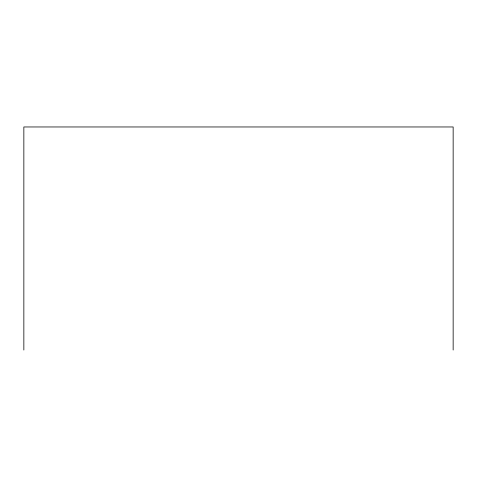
<?xml version="1.0" encoding="UTF-8"?>
<svg xmlns="http://www.w3.org/2000/svg" width="477" height="477" viewBox="0 0 477 477"><rect width="100%" height="100%" fill="white"/><g stroke="black" fill="none" stroke-linecap="round" stroke-linejoin="round"><path stroke-width="0.72" d="M453.15 350.035L453.15 126.965L23.85 126.965L23.85 350.035"/></g></svg>
